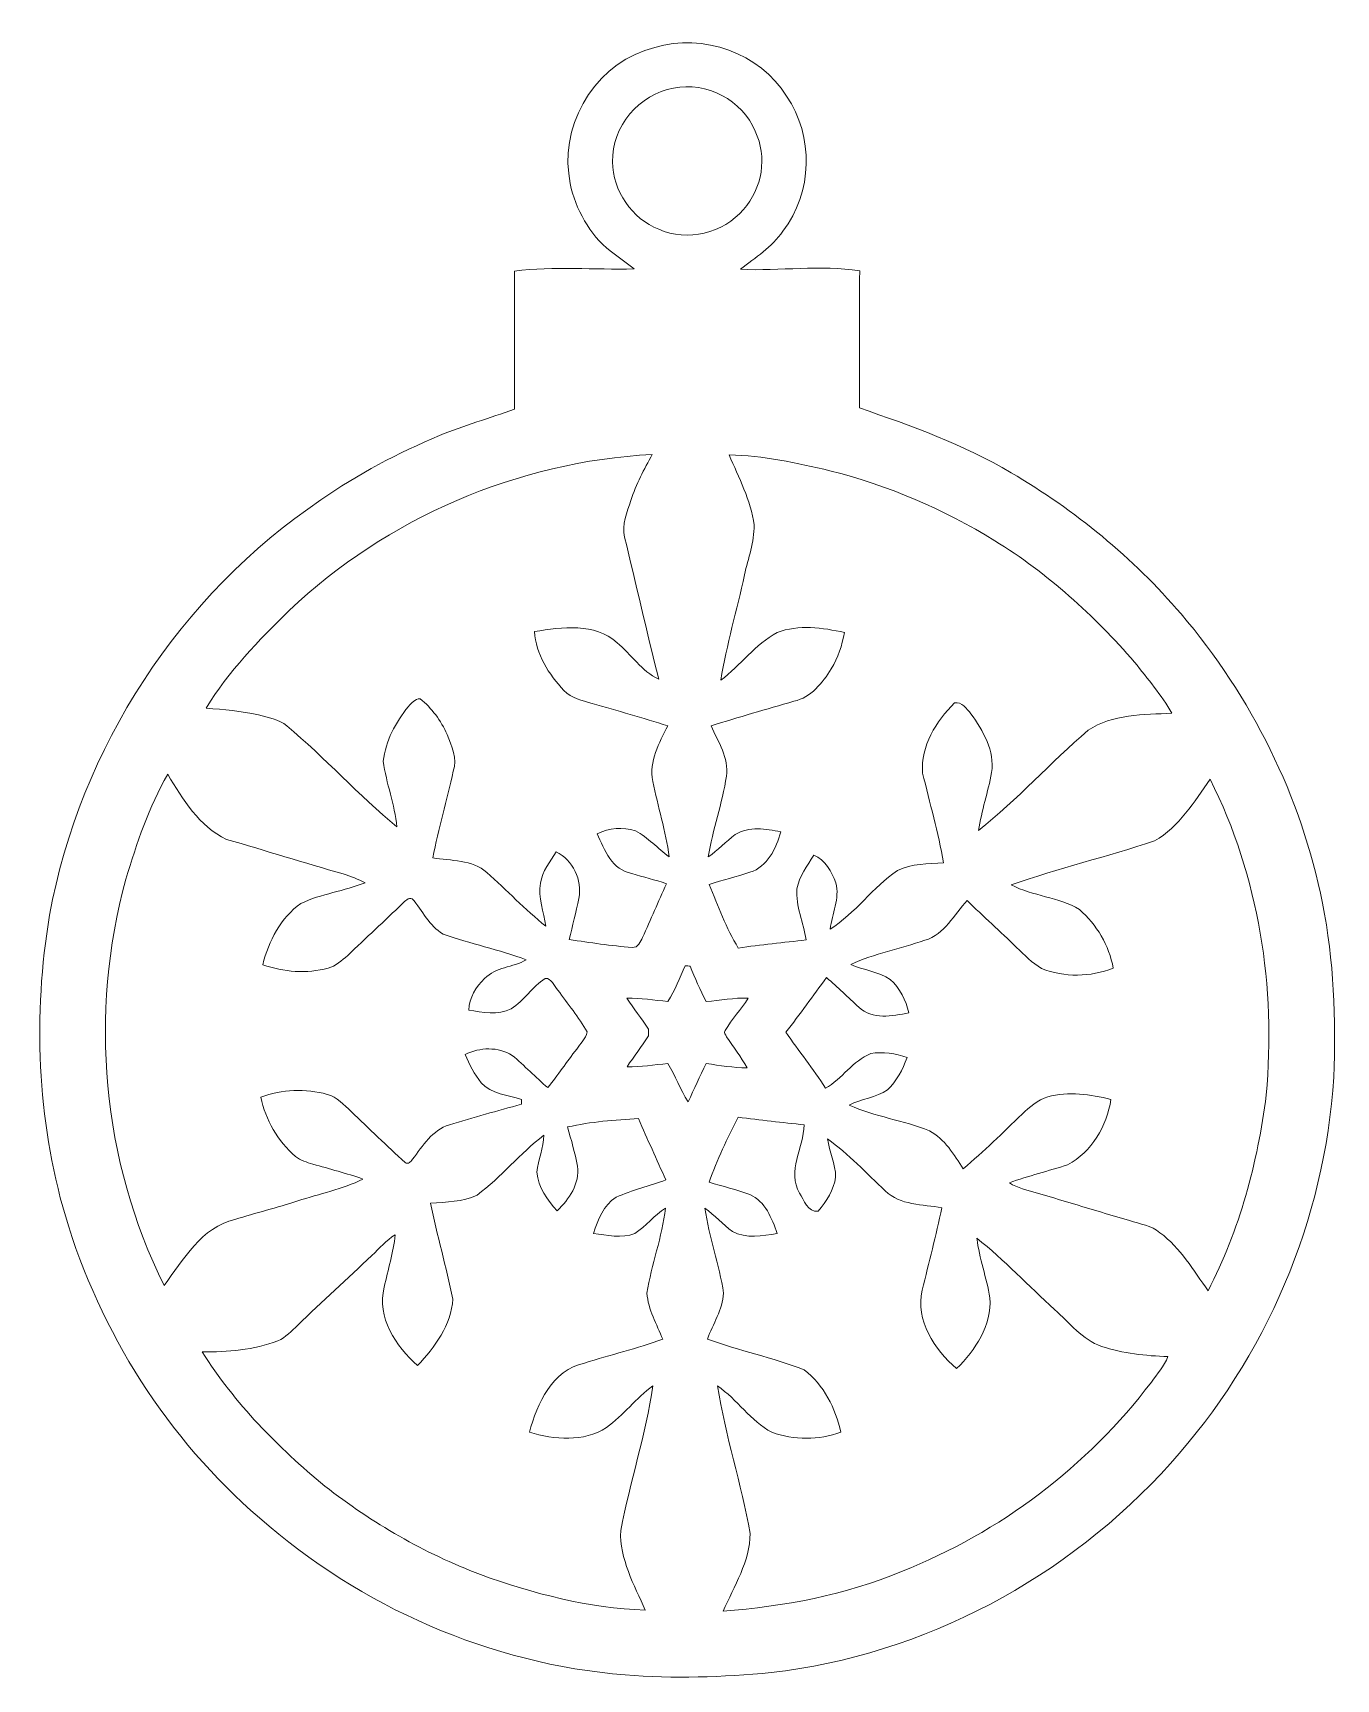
# Model space of a CAD drawing. Header units: centimetres. Extents: x -13 to 12.9, y -16.2 to 16.4.
import ezdxf

# ---------------------------------------------------------------- set-up
doc = ezdxf.new("R2010")
doc.units = ezdxf.units.CM
doc.header["$MEASUREMENT"] = 0
doc.layers.add('Layer 1', color=7, linetype='Continuous')

msp = doc.modelspace()

# ---------------------------------------------------------------- linework, layer by layer
at = {"layer": 'Layer 1', "color": 253, "lineweight": 9}
for points, knots in [([(-0.6419, 16.11572), (0.31095, 16.40499), (1.44619, 16.00635), (1.97254, 15.15157), (1.97254, 15.15157), (2.51229, 14.36488), (2.49465, 13.22717), (1.89669, 12.4754), (1.89669, 12.4754), (1.68926, 12.14943), (1.34847, 11.95576), (1.05708, 11.71658), (1.05708, 11.71658), (1.84377, 11.67601), (2.64141, 11.81571), (3.42246, 11.68271), (3.42246, 11.68271), (3.41646, 10.77783), (3.42104, 9.87296), (3.41752, 8.96808), (3.41752, 8.96808), (4.44763, 8.60931), (5.48374, 8.24066), (6.4253, 7.68009), (6.4253, 7.68009), (7.69248, 6.94032), (8.84465, 5.99664), (9.79821, 4.87974), (9.79821, 4.87974), (11.19274, 3.24144), (12.1851, 1.25601), (12.60279, -0.85854), (12.60279, -0.85854), (12.83139, -1.99272), (12.87302, -3.15689), (12.82645, -4.31047), (12.82645, -4.31047), (12.65394, -7.13163), (11.4799, -9.87519), (9.58725, -11.97104), (9.58725, -11.97104), (7.55736, -14.2387), (4.69775, -15.77116), (1.66703, -16.11794), (1.66703, -16.11794), (0.7036, -16.20614), (-0.2676, -16.24706), (-1.2328, -16.16416), (-1.2328, -16.16416), (-3.90156, -15.9479), (-6.48037, -14.82007), (-8.48344, -13.04948), (-8.48344, -13.04948), (-10.30871, -11.48138), (-11.64892, -9.36472), (-12.33507, -7.06143), (-12.33507, -7.06143), (-12.89881, -5.13209), (-12.97889, -3.07434), (-12.64834, -1.09596), (-12.64834, -1.09596), (-12.04791, 2.22121), (-10.06212, 5.25722), (-7.26848, 7.14175), (-7.26848, 7.14175), (-6.53399, 7.65575), (-5.73671, 8.07415), (-4.91086, 8.42022), (-4.91086, 8.42022), (-4.42403, 8.61778), (-3.91956, 8.7663), (-3.42426, 8.94022), (-3.42426, 8.94022), (-3.42496, 9.85391), (-3.42355, 10.7676), (-3.42602, 11.6813), (-3.42602, 11.6813), (-2.63897, 11.78466), (-1.84452, 11.70282), (-1.05394, 11.72504), (-1.05394, 11.72504), (-1.25785, 11.8912), (-1.48468, 12.02843), (-1.67624, 12.2087), (-1.67624, 12.2087), (-2.04525, 12.58617), (-2.29572, 13.08818), (-2.34828, 13.61523), (-2.34828, 13.61523), (-2.4901, 14.71413), (-1.72775, 15.85995), (-0.6419, 16.11572), (-0.6419, 16.11572), (-0.6419, 16.11572), (-0.6419, 16.11572), (-0.6419, 16.11572)], [0, 0, 0, 0, 0.04, 0.04, 0.04, 0.04, 0.08, 0.08, 0.08, 0.08, 0.12, 0.12, 0.12, 0.12, 0.16, 0.16, 0.16, 0.16, 0.2, 0.2, 0.2, 0.2, 0.24, 0.24, 0.24, 0.24, 0.28, 0.28, 0.28, 0.28, 0.32, 0.32, 0.32, 0.32, 0.36, 0.36, 0.36, 0.36, 0.4, 0.4, 0.4, 0.4, 0.44, 0.44, 0.44, 0.44, 0.48, 0.48, 0.48, 0.48, 0.52, 0.52, 0.52, 0.52, 0.56, 0.56, 0.56, 0.56, 0.6, 0.6, 0.6, 0.6, 0.64, 0.64, 0.64, 0.64, 0.68, 0.68, 0.68, 0.68, 0.72, 0.72, 0.72, 0.72, 0.76, 0.76, 0.76, 0.76, 0.8, 0.8, 0.8, 0.8, 0.84, 0.84, 0.84, 0.84, 0.88, 0.88, 0.88, 0.88, 0.92, 0.92, 0.92, 0.92, 1, 1, 1, 1]), ([(-0.26936, 15.30927), (-0.94952, 15.19849), (-1.50303, 14.54127), (-1.47833, 13.84771), (-1.47833, 13.84771), (-1.47622, 13.27409), (-1.09628, 12.71952), (-0.56252, 12.50927), (-0.56252, 12.50927), (0.00051, 12.26091), (0.72335, 12.42778), (1.11494, 12.90473), (1.11494, 12.90473), (1.48747, 13.31537), (1.59859, 13.95319), (1.34777, 14.45413), (1.34777, 14.45413), (1.10047, 15.07043), (0.38116, 15.44473), (-0.26936, 15.30927), (-0.26936, 15.30927), (-0.26936, 15.30927), (-0.26936, 15.30927), (-0.26936, 15.30927)], [0, 0, 0, 0, 0.14285714, 0.14285714, 0.14285714, 0.14285714, 0.28571429, 0.28571429, 0.28571429, 0.28571429, 0.42857143, 0.42857143, 0.42857143, 0.42857143, 0.57142857, 0.57142857, 0.57142857, 0.57142857, 0.71428571, 0.71428571, 0.71428571, 0.71428571, 1, 1, 1, 1]), ([(-7.89677, 4.94889), (-8.49932, 4.35516), (-9.09939, 3.74027), (-9.53966, 3.0132), (-9.53966, 3.0132), (-9.19394, 2.98004), (-8.84539, 2.95781), (-8.50673, 2.87667), (-8.50673, 2.87667), (-8.3134, 2.82552), (-8.10244, 2.79095), (-7.94158, 2.66218), (-7.94158, 2.66218), (-7.18557, 2.02542), (-6.51812, 1.28776), (-5.75823, 0.65664), (-5.75823, 0.65664), (-5.7981, 1.10008), (-5.97202, 1.51812), (-6.02811, 1.95874), (-6.02811, 1.95874), (-5.98366, 2.36126), (-5.78363, 2.73239), (-5.5314, 3.04283), (-5.5314, 3.04283), (-5.46966, 3.11056), (-5.40016, 3.19735), (-5.29962, 3.19876), (-5.29962, 3.19876), (-5.06361, 3.01461), (-4.88581, 2.76061), (-4.76093, 2.49003), (-4.76093, 2.49003), (-4.68015, 2.25931), (-4.54926, 2.01166), (-4.63958, 1.76154), (-4.63958, 1.76154), (-4.76975, 1.18792), (-4.93132, 0.62066), (-5.04668, 0.04316), (-5.04668, 0.04316), (-4.69143, -0.02281), (-4.25928, 0.01776), (-3.97635, -0.25), (-3.97635, -0.25), (-3.57454, -0.59184), (-3.22106, -0.98907), (-2.80266, -1.31186), (-2.80266, -1.31186), (-2.84006, -1.02787), (-2.96741, -0.74742), (-2.9092, -0.45673), (-2.9092, -0.45673), (-2.87745, -0.22178), (-2.71517, -0.03339), (-2.5984, 0.1631), (-2.5984, 0.1631), (-2.27173, 0.00224), (-2.06994, -0.40416), (-2.15038, -0.76153), (-2.15038, -0.76153), (-2.20435, -1.03563), (-2.27702, -1.30586), (-2.33911, -1.57856), (-2.33911, -1.57856), (-1.92425, -1.63853), (-1.50867, -1.70238), (-1.09028, -1.73413), (-1.09028, -1.73413), (-0.97457, -1.74613), (-0.92377, -1.62054), (-0.88426, -1.53587), (-0.88426, -1.53587), (-0.72727, -1.18098), (-0.56746, -0.8275), (-0.41295, -0.47154), (-0.41295, -0.47154), (-0.63766, -0.39182), (-0.8705, -0.33925), (-1.09769, -0.26728), (-1.09769, -0.26728), (-1.48292, -0.20308), (-1.6452, 0.2012), (-1.78455, 0.52117), (-1.78455, 0.52117), (-1.55242, 0.63935), (-1.27513, 0.65311), (-1.02678, 0.58044), (-1.02678, 0.58044), (-0.7749, 0.4485), (-0.58686, 0.22943), (-0.35932, 0.06256), (-0.35932, 0.06256), (-0.41753, 0.57092), (-0.58545, 1.0581), (-0.67965, 1.5594), (-0.67965, 1.5594), (-0.76255, 1.95663), (-0.55511, 2.32316), (-0.38155, 2.66254), (-0.38155, 2.66254), (-0.88249, 2.81176), (-1.38203, 2.96487), (-1.88544, 3.10457), (-1.88544, 3.10457), (-2.08017, 3.16665), (-2.2996, 3.20228), (-2.44424, 3.36139), (-2.44424, 3.36139), (-2.74304, 3.68065), (-3.00586, 4.08247), (-3.02562, 4.53226), (-3.02562, 4.53226), (-2.48481, 4.61551), (-1.83358, 4.71041), (-1.39155, 4.30895), (-1.39155, 4.30895), (-1.10721, 4.0807), (-0.90472, 3.74345), (-0.56499, 3.58893), (-0.56499, 3.58893), (-0.79853, 4.52591), (-1.01549, 5.46712), (-1.24091, 6.40586), (-1.24091, 6.40586), (-1.30053, 6.6528), (-1.18976, 6.90187), (-1.11709, 7.13293), (-1.11709, 7.13293), (-1.01514, 7.45396), (-0.8518, 7.74888), (-0.6934, 8.04416), (-0.6934, 8.04416), (-3.3597, 7.90411), (-5.95932, 6.7851), (-7.89677, 4.94889), (-7.89677, 4.94889), (-7.89677, 4.94889), (-7.89677, 4.94889), (-7.89677, 4.94889)], [0, 0, 0, 0, 0.02777778, 0.02777778, 0.02777778, 0.02777778, 0.05555556, 0.05555556, 0.05555556, 0.05555556, 0.08333333, 0.08333333, 0.08333333, 0.08333333, 0.11111111, 0.11111111, 0.11111111, 0.11111111, 0.13888889, 0.13888889, 0.13888889, 0.13888889, 0.16666667, 0.16666667, 0.16666667, 0.16666667, 0.19444444, 0.19444444, 0.19444444, 0.19444444, 0.22222222, 0.22222222, 0.22222222, 0.22222222, 0.25, 0.25, 0.25, 0.25, 0.27777778, 0.27777778, 0.27777778, 0.27777778, 0.30555556, 0.30555556, 0.30555556, 0.30555556, 0.33333333, 0.33333333, 0.33333333, 0.33333333, 0.36111111, 0.36111111, 0.36111111, 0.36111111, 0.38888889, 0.38888889, 0.38888889, 0.38888889, 0.41666667, 0.41666667, 0.41666667, 0.41666667, 0.44444444, 0.44444444, 0.44444444, 0.44444444, 0.47222222, 0.47222222, 0.47222222, 0.47222222, 0.5, 0.5, 0.5, 0.5, 0.52777778, 0.52777778, 0.52777778, 0.52777778, 0.55555556, 0.55555556, 0.55555556, 0.55555556, 0.58333333, 0.58333333, 0.58333333, 0.58333333, 0.61111111, 0.61111111, 0.61111111, 0.61111111, 0.63888889, 0.63888889, 0.63888889, 0.63888889, 0.66666667, 0.66666667, 0.66666667, 0.66666667, 0.69444444, 0.69444444, 0.69444444, 0.69444444, 0.72222222, 0.72222222, 0.72222222, 0.72222222, 0.75, 0.75, 0.75, 0.75, 0.77777778, 0.77777778, 0.77777778, 0.77777778, 0.80555556, 0.80555556, 0.80555556, 0.80555556, 0.83333333, 0.83333333, 0.83333333, 0.83333333, 0.86111111, 0.86111111, 0.86111111, 0.86111111, 0.88888889, 0.88888889, 0.88888889, 0.88888889, 0.91666667, 0.91666667, 0.91666667, 0.91666667, 0.94444444, 0.94444444, 0.94444444, 0.94444444, 1, 1, 1, 1]), ([(0.8313, 8.03605), (1.02286, 7.58343), (1.2624, 7.13823), (1.32801, 6.64469), (1.32801, 6.64469), (1.33295, 6.30567), (1.21124, 5.98323), (1.13751, 5.65621), (1.13751, 5.65621), (0.98723, 4.95771), (0.78227, 4.27014), (0.66797, 3.56423), (0.66797, 3.56423), (1.05461, 3.86269), (1.35165, 4.27191), (1.78274, 4.51215), (1.78274, 4.51215), (2.21278, 4.67266), (2.68409, 4.60952), (3.12118, 4.51109), (3.12118, 4.51109), (3.06932, 4.26097), (2.99806, 4.00838), (2.85801, 3.79178), (2.85801, 3.79178), (2.68339, 3.51238), (2.46008, 3.22169), (2.11788, 3.15043), (2.11788, 3.15043), (1.56967, 2.9878), (1.01969, 2.83222), (0.47394, 2.66148), (0.47394, 2.66148), (0.61329, 2.34433), (0.8306, 2.02542), (0.78015, 1.66382), (0.78015, 1.66382), (0.69901, 1.12125), (0.50392, 0.60231), (0.41961, 0.06045), (0.41961, 0.06045), (0.61223, 0.19133), (0.76745, 0.36842), (0.95548, 0.50459), (0.95548, 0.50459), (1.22924, 0.67957), (1.55838, 0.61325), (1.85753, 0.55927), (1.85753, 0.55927), (1.76581, 0.23366), (1.59507, -0.13782), (1.24582, -0.24365), (1.24582, -0.24365), (0.97912, -0.33184), (0.70501, -0.39605), (0.43866, -0.4853), (0.43866, -0.4853), (0.60764, -0.91428), (0.77662, -1.35031), (1.01334, -1.74719), (1.01334, -1.74719), (1.46066, -1.67804), (1.91186, -1.6403), (2.36095, -1.58385), (2.36095, -1.58385), (2.30485, -1.24518), (2.15422, -0.91816), (2.17644, -0.57067), (2.17644, -0.57067), (2.22372, -0.32338), (2.38282, -0.11488), (2.51194, 0.09502), (2.51194, 0.09502), (2.74124, -0.00023), (2.86542, -0.2313), (2.94726, -0.45355), (2.94726, -0.45355), (3.03405, -0.76435), (2.87283, -1.06562), (2.83579, -1.37183), (2.83579, -1.37183), (3.33885, -1.05751), (3.68069, -0.53928), (4.17387, -0.21084), (4.17387, -0.21084), (4.4568, -0.06091), (4.77783, -0.08031), (5.08615, -0.05632), (5.08615, -0.05632), (4.98138, 0.54481), (4.81134, 1.13148), (4.67164, 1.72485), (4.67164, 1.72485), (4.62966, 2.26143), (4.93764, 2.75073), (5.30135, 3.11656), (5.30135, 3.11656), (5.45057, 3.14831), (5.54441, 2.99203), (5.63049, 2.89995), (5.63049, 2.89995), (5.86791, 2.56693), (6.10604, 2.16265), (6.03971, 1.73579), (6.03971, 1.73579), (5.97127, 1.3495), (5.83792, 0.97661), (5.78148, 0.58785), (5.78148, 0.58785), (6.55054, 1.19745), (7.20988, 1.93264), (7.95247, 2.57328), (7.95247, 2.57328), (8.4379, 2.89854), (9.05526, 2.87914), (9.61723, 2.91124), (9.61723, 2.91124), (9.41121, 3.27637), (9.13357, 3.59422), (8.87569, 3.92266), (8.87569, 3.92266), (8.07277, 4.85258), (7.1499, 5.68831), (6.1011, 6.33354), (6.1011, 6.33354), (5.09145, 6.96078), (3.98443, 7.43068), (2.83155, 7.72066), (2.83155, 7.72066), (2.17433, 7.87447), (1.50864, 8.02088), (0.8313, 8.03605), (0.8313, 8.03605), (0.8313, 8.03605), (0.8313, 8.03605), (0.8313, 8.03605)], [0, 0, 0, 0, 0.02857143, 0.02857143, 0.02857143, 0.02857143, 0.05714286, 0.05714286, 0.05714286, 0.05714286, 0.08571429, 0.08571429, 0.08571429, 0.08571429, 0.11428571, 0.11428571, 0.11428571, 0.11428571, 0.14285714, 0.14285714, 0.14285714, 0.14285714, 0.17142857, 0.17142857, 0.17142857, 0.17142857, 0.2, 0.2, 0.2, 0.2, 0.22857143, 0.22857143, 0.22857143, 0.22857143, 0.25714286, 0.25714286, 0.25714286, 0.25714286, 0.28571429, 0.28571429, 0.28571429, 0.28571429, 0.31428571, 0.31428571, 0.31428571, 0.31428571, 0.34285714, 0.34285714, 0.34285714, 0.34285714, 0.37142857, 0.37142857, 0.37142857, 0.37142857, 0.4, 0.4, 0.4, 0.4, 0.42857143, 0.42857143, 0.42857143, 0.42857143, 0.45714286, 0.45714286, 0.45714286, 0.45714286, 0.48571429, 0.48571429, 0.48571429, 0.48571429, 0.51428571, 0.51428571, 0.51428571, 0.51428571, 0.54285714, 0.54285714, 0.54285714, 0.54285714, 0.57142857, 0.57142857, 0.57142857, 0.57142857, 0.6, 0.6, 0.6, 0.6, 0.62857143, 0.62857143, 0.62857143, 0.62857143, 0.65714286, 0.65714286, 0.65714286, 0.65714286, 0.68571429, 0.68571429, 0.68571429, 0.68571429, 0.71428571, 0.71428571, 0.71428571, 0.71428571, 0.74285714, 0.74285714, 0.74285714, 0.74285714, 0.77142857, 0.77142857, 0.77142857, 0.77142857, 0.8, 0.8, 0.8, 0.8, 0.82857143, 0.82857143, 0.82857143, 0.82857143, 0.85714286, 0.85714286, 0.85714286, 0.85714286, 0.88571429, 0.88571429, 0.88571429, 0.88571429, 0.91428571, 0.91428571, 0.91428571, 0.91428571, 0.94285714, 0.94285714, 0.94285714, 0.94285714, 1, 1, 1, 1]), ([(-11.13351, -0.38053), (-11.86729, -3.03765), (-11.60905, -5.97064), (-10.37504, -8.43938), (-10.37504, -8.43938), (-9.99968, -7.93667), (-9.63173, -7.2798), (-8.97063, -7.13022), (-8.97063, -7.13022), (-8.55682, -7.00393), (-8.13807, -6.89386), (-7.72568, -6.76298), (-7.72568, -6.76298), (-7.29388, -6.6187), (-6.83985, -6.53579), (-6.43098, -6.32836), (-6.43098, -6.32836), (-6.75801, -6.21582), (-7.09279, -6.12763), (-7.42511, -6.03238), (-7.42511, -6.03238), (-7.54505, -5.99498), (-7.67064, -5.95971), (-7.76942, -5.87857), (-7.76942, -5.87857), (-8.12396, -5.57871), (-8.35926, -5.15502), (-8.4584, -4.70382), (-8.4584, -4.70382), (-8.03965, -4.54789), (-7.56975, -4.52813), (-7.13971, -4.64878), (-7.13971, -4.64878), (-6.9471, -4.70417), (-6.80986, -4.85692), (-6.6684, -4.98957), (-6.6684, -4.98957), (-6.30716, -5.3233), (-5.96143, -5.67396), (-5.59278, -5.99957), (-5.59278, -5.99957), (-5.53881, -6.0472), (-5.47707, -5.98087), (-5.44638, -5.93713), (-5.44638, -5.93713), (-5.24776, -5.67184), (-5.05409, -5.35469), (-4.71754, -5.25345), (-4.71754, -5.25345), (-4.24129, -5.1141), (-3.76575, -4.97122), (-3.28597, -4.84528), (-3.28597, -4.84528), (-3.28597, -4.82094), (-3.28597, -4.77261), (-3.28597, -4.74827), (-3.28597, -4.74827), (-3.56078, -4.6636), (-3.87934, -4.64243), (-4.08713, -4.41983), (-4.08713, -4.41983), (-4.22224, -4.25015), (-4.32066, -4.05541), (-4.40357, -3.85609), (-4.40357, -3.85609), (-4.11535, -3.71639), (-3.7474, -3.69946), (-3.47223, -3.87514), (-3.47223, -3.87514), (-3.22846, -4.07975), (-3.00692, -4.30941), (-2.76456, -4.51614), (-2.76456, -4.51614), (-2.56454, -4.26884), (-2.39062, -4.00179), (-2.19165, -3.75343), (-2.19165, -3.75343), (-2.12392, -3.64019), (-2.00291, -3.54635), (-1.98422, -3.40912), (-1.98422, -3.40912), (-2.14861, -3.11491), (-2.37227, -2.85703), (-2.56383, -2.5801), (-2.56383, -2.5801), (-2.64991, -2.51166), (-2.68483, -2.3328), (-2.81889, -2.34832), (-2.81889, -2.34832), (-3.06866, -2.5166), (-3.23411, -2.79), (-3.49164, -2.94981), (-3.49164, -2.94981), (-3.75128, -3.09198), (-4.05961, -3.02318), (-4.33407, -2.97662), (-4.33407, -2.97662), (-4.31573, -2.73638), (-4.20037, -2.50954), (-4.01798, -2.35185), (-4.01798, -2.35185), (-3.79855, -2.12184), (-3.45812, -2.13101), (-3.19319, -1.98108), (-3.19319, -1.98108), (-3.73294, -1.77929), (-4.30126, -1.66323), (-4.84313, -1.46849), (-4.84313, -1.46849), (-5.11583, -1.30622), (-5.25517, -1.00353), (-5.45238, -0.76858), (-5.45238, -0.76858), (-5.53422, -0.74177), (-5.59384, -0.81409), (-5.64781, -0.86207), (-5.64781, -0.86207), (-6.00624, -1.20991), (-6.37277, -1.54963), (-6.73472, -1.89394), (-6.73472, -1.89394), (-6.85255, -1.99131), (-6.96897, -2.10667), (-7.12137, -2.14583), (-7.12137, -2.14583), (-7.54611, -2.26224), (-8.00543, -2.22132), (-8.41818, -2.07739), (-8.41818, -2.07739), (-8.30317, -1.60643), (-8.06399, -1.14923), (-7.66394, -0.86066), (-7.66394, -0.86066), (-7.25648, -0.67333), (-6.80387, -0.61477), (-6.38653, -0.45214), (-6.38653, -0.45214), (-6.52447, -0.37735), (-6.6751, -0.32832), (-6.82256, -0.27681), (-6.82256, -0.27681), (-7.59621, -0.05597), (-8.36456, 0.18427), (-9.13714, 0.40899), (-9.13714, 0.40899), (-9.67901, 0.66546), (-10.00744, 1.20204), (-10.30448, 1.69945), (-10.30448, 1.69945), (-10.68125, 1.05246), (-10.91937, 0.3335), (-11.13351, -0.38053), (-11.13351, -0.38053), (-11.13351, -0.38053), (-11.13351, -0.38053), (-11.13351, -0.38053)], [0, 0, 0, 0, 0.025, 0.025, 0.025, 0.025, 0.05, 0.05, 0.05, 0.05, 0.075, 0.075, 0.075, 0.075, 0.1, 0.1, 0.1, 0.1, 0.125, 0.125, 0.125, 0.125, 0.15, 0.15, 0.15, 0.15, 0.175, 0.175, 0.175, 0.175, 0.2, 0.2, 0.2, 0.2, 0.225, 0.225, 0.225, 0.225, 0.25, 0.25, 0.25, 0.25, 0.275, 0.275, 0.275, 0.275, 0.3, 0.3, 0.3, 0.3, 0.325, 0.325, 0.325, 0.325, 0.35, 0.35, 0.35, 0.35, 0.375, 0.375, 0.375, 0.375, 0.4, 0.4, 0.4, 0.4, 0.425, 0.425, 0.425, 0.425, 0.45, 0.45, 0.45, 0.45, 0.475, 0.475, 0.475, 0.475, 0.5, 0.5, 0.5, 0.5, 0.525, 0.525, 0.525, 0.525, 0.55, 0.55, 0.55, 0.55, 0.575, 0.575, 0.575, 0.575, 0.6, 0.6, 0.6, 0.6, 0.625, 0.625, 0.625, 0.625, 0.65, 0.65, 0.65, 0.65, 0.675, 0.675, 0.675, 0.675, 0.7, 0.7, 0.7, 0.7, 0.725, 0.725, 0.725, 0.725, 0.75, 0.75, 0.75, 0.75, 0.775, 0.775, 0.775, 0.775, 0.8, 0.8, 0.8, 0.8, 0.825, 0.825, 0.825, 0.825, 0.85, 0.85, 0.85, 0.85, 0.875, 0.875, 0.875, 0.875, 0.9, 0.9, 0.9, 0.9, 0.925, 0.925, 0.925, 0.925, 0.95, 0.95, 0.95, 0.95, 1, 1, 1, 1]), ([(9.27186, 0.37971), (8.33206, 0.06538), (7.36439, -0.16568), (6.42918, -0.49447), (6.42918, -0.49447), (6.8571, -0.71884), (7.36651, -0.73154), (7.78173, -0.98272), (7.78173, -0.98272), (8.12498, -1.28117), (8.37087, -1.69462), (8.45165, -2.14442), (8.45165, -2.14442), (8.00257, -2.32504), (7.48152, -2.33139), (7.03137, -2.15218), (7.03137, -2.15218), (6.84299, -2.04352), (6.69024, -1.88442), (6.5336, -1.7359), (6.5336, -1.7359), (6.21399, -1.41699), (5.87285, -1.12101), (5.55359, -0.80174), (5.55359, -0.80174), (5.29324, -1.08291), (5.10979, -1.47449), (4.7168, -1.59373), (4.7168, -1.59373), (4.22714, -1.75601), (3.71667, -1.86149), (3.2436, -2.07104), (3.2436, -2.07104), (3.50042, -2.18534), (3.79358, -2.21109), (4.02923, -2.37055), (4.02923, -2.37055), (4.21726, -2.54623), (4.34109, -2.78188), (4.39612, -3.032), (4.39612, -3.032), (4.07262, -3.09691), (3.66799, -3.17347), (3.4087, -2.92194), (3.4087, -2.92194), (3.19527, -2.72403), (2.98501, -2.52295), (2.76488, -2.3328), (2.76488, -2.3328), (2.49606, -2.69298), (2.23677, -3.06058), (1.95913, -3.41406), (1.95913, -3.41406), (2.21031, -3.79224), (2.50488, -4.14008), (2.7423, -4.52743), (2.7423, -4.52743), (3.07567, -4.34187), (3.28275, -3.98662), (3.64153, -3.83951), (3.64153, -3.83951), (3.88283, -3.79965), (4.13577, -3.82893), (4.36261, -3.92065), (4.36261, -3.92065), (4.27053, -4.15207), (4.16364, -4.38843), (3.97385, -4.55636), (3.97385, -4.55636), (3.74489, -4.71617), (3.45809, -4.73663), (3.21361, -4.86151), (3.21361, -4.86151), (3.72232, -5.09293), (4.28852, -5.16278), (4.80605, -5.37092), (4.80605, -5.37092), (5.11191, -5.53143), (5.29394, -5.84682), (5.47809, -6.12692), (5.47809, -6.12692), (5.88202, -5.78155), (6.26302, -5.41149), (6.64402, -5.04178), (6.64402, -5.04178), (6.79748, -4.90702), (6.95094, -4.75497), (7.15308, -4.70029), (7.15308, -4.70029), (7.56442, -4.58775), (7.99939, -4.64737), (8.40685, -4.75003), (8.40685, -4.75003), (8.31972, -5.2725), (8.03009, -5.79708), (7.54749, -6.04473), (7.54749, -6.04473), (7.16437, -6.17067), (6.77067, -6.26415), (6.39214, -6.40385), (6.39214, -6.40385), (6.55265, -6.50898), (6.7428, -6.54638), (6.92413, -6.60353), (6.92413, -6.60353), (7.54431, -6.7785), (8.15709, -6.97747), (8.77797, -7.15033), (8.77797, -7.15033), (8.98012, -7.2223), (9.21048, -7.24805), (9.37981, -7.39304), (9.37981, -7.39304), (9.7848, -7.69608), (10.0455, -8.13882), (10.33372, -8.54557), (10.33372, -8.54557), (10.95532, -7.33766), (11.32185, -6.00874), (11.48554, -4.66325), (11.48554, -4.66325), (11.68698, -2.52965), (11.34373, -0.3195), (10.37394, 1.60067), (10.37394, 1.60067), (10.05679, 1.15476), (9.76293, 0.65488), (9.27186, 0.37971), (9.27186, 0.37971), (9.27186, 0.37971), (9.27186, 0.37971), (9.27186, 0.37971)], [0, 0, 0, 0, 0.02941176, 0.02941176, 0.02941176, 0.02941176, 0.05882353, 0.05882353, 0.05882353, 0.05882353, 0.08823529, 0.08823529, 0.08823529, 0.08823529, 0.11764706, 0.11764706, 0.11764706, 0.11764706, 0.14705882, 0.14705882, 0.14705882, 0.14705882, 0.17647059, 0.17647059, 0.17647059, 0.17647059, 0.20588235, 0.20588235, 0.20588235, 0.20588235, 0.23529412, 0.23529412, 0.23529412, 0.23529412, 0.26470588, 0.26470588, 0.26470588, 0.26470588, 0.29411765, 0.29411765, 0.29411765, 0.29411765, 0.32352941, 0.32352941, 0.32352941, 0.32352941, 0.35294118, 0.35294118, 0.35294118, 0.35294118, 0.38235294, 0.38235294, 0.38235294, 0.38235294, 0.41176471, 0.41176471, 0.41176471, 0.41176471, 0.44117647, 0.44117647, 0.44117647, 0.44117647, 0.47058824, 0.47058824, 0.47058824, 0.47058824, 0.5, 0.5, 0.5, 0.5, 0.52941176, 0.52941176, 0.52941176, 0.52941176, 0.55882353, 0.55882353, 0.55882353, 0.55882353, 0.58823529, 0.58823529, 0.58823529, 0.58823529, 0.61764706, 0.61764706, 0.61764706, 0.61764706, 0.64705882, 0.64705882, 0.64705882, 0.64705882, 0.67647059, 0.67647059, 0.67647059, 0.67647059, 0.70588235, 0.70588235, 0.70588235, 0.70588235, 0.73529412, 0.73529412, 0.73529412, 0.73529412, 0.76470588, 0.76470588, 0.76470588, 0.76470588, 0.79411765, 0.79411765, 0.79411765, 0.79411765, 0.82352941, 0.82352941, 0.82352941, 0.82352941, 0.85294118, 0.85294118, 0.85294118, 0.85294118, 0.88235294, 0.88235294, 0.88235294, 0.88235294, 0.91176471, 0.91176471, 0.91176471, 0.91176471, 0.94117647, 0.94117647, 0.94117647, 0.94117647, 1, 1, 1, 1]), ([(-0.03688, -2.0982), (-0.1466, -2.33633), (-0.2355, -2.58645), (-0.38225, -2.80517), (-0.38225, -2.80517), (-0.65319, -2.778), (-0.92306, -2.74343), (-1.19541, -2.73849), (-1.19541, -2.73849), (-1.06805, -2.95404), (-0.90048, -3.14207), (-0.76784, -3.3548), (-0.76784, -3.3548), (-0.76784, -3.3548), (-0.76925, -3.48885), (-0.76925, -3.48885), (-0.76925, -3.48885), (-0.90084, -3.70017), (-1.05641, -3.89525), (-1.19294, -4.10374), (-1.19294, -4.10374), (-0.92271, -4.09633), (-0.65354, -4.07023), (-0.38543, -4.03566), (-0.38543, -4.03566), (-0.23444, -4.28084), (-0.13531, -4.55283), (0.01709, -4.7973), (0.01709, -4.7973), (0.14162, -4.54613), (0.24851, -4.28648), (0.3801, -4.03883), (0.3801, -4.03883), (0.64892, -4.07482), (0.91773, -4.12032), (1.18937, -4.12244), (1.18937, -4.12244), (1.06802, -3.90654), (0.91421, -3.71181), (0.77839, -3.50578), (0.77839, -3.50578), (0.76286, -3.46874), (0.72653, -3.42323), (0.75334, -3.38408), (0.75334, -3.38408), (0.88704, -3.15759), (1.06731, -2.96357), (1.21054, -2.74343), (1.21054, -2.74343), (0.93184, -2.7272), (0.65421, -2.78682), (0.37728, -2.80623), (0.37728, -2.80623), (0.25663, -2.57904), (0.15256, -2.34338), (0.05801, -2.10455), (0.05801, -2.10455), (0.03438, -2.10314), (-0.01325, -2.09997), (-0.03688, -2.0982), (-0.03688, -2.0982), (-0.03688, -2.0982), (-0.03688, -2.0982), (-0.03688, -2.0982)], [0, 0, 0, 0, 0.05882353, 0.05882353, 0.05882353, 0.05882353, 0.11764706, 0.11764706, 0.11764706, 0.11764706, 0.17647059, 0.17647059, 0.17647059, 0.17647059, 0.23529412, 0.23529412, 0.23529412, 0.23529412, 0.29411765, 0.29411765, 0.29411765, 0.29411765, 0.35294118, 0.35294118, 0.35294118, 0.35294118, 0.41176471, 0.41176471, 0.41176471, 0.41176471, 0.47058824, 0.47058824, 0.47058824, 0.47058824, 0.52941176, 0.52941176, 0.52941176, 0.52941176, 0.58823529, 0.58823529, 0.58823529, 0.58823529, 0.64705882, 0.64705882, 0.64705882, 0.64705882, 0.70588235, 0.70588235, 0.70588235, 0.70588235, 0.76470588, 0.76470588, 0.76470588, 0.76470588, 0.82352941, 0.82352941, 0.82352941, 0.82352941, 0.88235294, 0.88235294, 0.88235294, 0.88235294, 1, 1, 1, 1]), ([(-2.37086, -5.29543), (-2.30207, -5.55331), (-2.22128, -5.80942), (-2.1786, -6.0733), (-2.1786, -6.0733), (-2.12074, -6.42114), (-2.34793, -6.72629), (-2.57653, -6.95948), (-2.57653, -6.95948), (-2.77091, -6.74428), (-2.95965, -6.49417), (-2.9794, -6.19466), (-2.9794, -6.19466), (-2.95189, -5.94595), (-2.8524, -5.71065), (-2.84253, -5.45982), (-2.84253, -5.45982), (-3.31736, -5.81577), (-3.68566, -6.29767), (-4.16721, -6.64551), (-4.16721, -6.64551), (-4.45049, -6.79015), (-4.7828, -6.77992), (-5.09078, -6.80884), (-5.09078, -6.80884), (-4.9599, -7.44596), (-4.78069, -8.07249), (-4.64628, -8.7082), (-4.64628, -8.7082), (-4.68261, -9.22713), (-5.00646, -9.66211), (-5.35042, -10.02794), (-5.35042, -10.02794), (-5.77658, -9.64694), (-6.16605, -9.0698), (-6.00941, -8.47325), (-6.00941, -8.47325), (-5.93568, -8.12717), (-5.82738, -7.7878), (-5.79245, -7.43432), (-5.79245, -7.43432), (-5.96637, -7.54615), (-6.1036, -7.70243), (-6.25389, -7.84213), (-6.25389, -7.84213), (-6.74213, -8.30638), (-7.24131, -8.75935), (-7.72638, -9.22713), (-7.72638, -9.22713), (-7.84915, -9.34038), (-7.96204, -9.47302), (-8.12008, -9.53793), (-8.12008, -9.53793), (-8.59915, -9.7175), (-9.1135, -9.76265), (-9.6215, -9.7556), (-9.6215, -9.7556), (-8.97627, -10.78112), (-8.11655, -11.65283), (-7.18593, -12.42154), (-7.18593, -12.42154), (-6.2486, -13.14791), (-5.21531, -13.75645), (-4.1023, -14.17132), (-4.1023, -14.17132), (-3.05278, -14.55584), (-1.95176, -14.83736), (-0.83099, -14.8811), (-0.83099, -14.8811), (-1.04936, -14.37769), (-1.34428, -13.8651), (-1.31853, -13.29854), (-1.31853, -13.29854), (-1.12661, -12.33758), (-0.82675, -11.39742), (-0.67894, -10.42799), (-0.67894, -10.42799), (-1.01196, -10.67564), (-1.26631, -11.01431), (-1.60075, -11.26019), (-1.60075, -11.26019), (-2.05724, -11.54841), (-2.63474, -11.50008), (-3.12969, -11.35015), (-3.12969, -11.35015), (-2.97588, -10.78253), (-2.67778, -10.11472), (-2.03925, -9.98031), (-2.03925, -9.98031), (-1.52384, -9.81275), (-0.99397, -9.6921), (-0.48421, -9.50689), (-0.48421, -9.50689), (-0.60203, -9.2102), (-0.77736, -8.91845), (-0.79747, -8.5946), (-0.79747, -8.5946), (-0.7061, -8.02522), (-0.49867, -7.47912), (-0.42917, -6.9055), (-0.42917, -6.9055), (-0.65671, -7.04379), (-0.81617, -7.2671), (-1.03983, -7.40856), (-1.03983, -7.40856), (-1.29948, -7.51122), (-1.59158, -7.44384), (-1.85969, -7.4061), (-1.85969, -7.4061), (-1.77326, -7.13728), (-1.6579, -6.84835), (-1.41131, -6.69031), (-1.41131, -6.69031), (-1.0931, -6.54638), (-0.74879, -6.47194), (-0.42353, -6.34494), (-0.42353, -6.34494), (-0.60662, -5.94171), (-0.78865, -5.53778), (-0.96257, -5.13068), (-0.96257, -5.13068), (-1.43459, -5.15573), (-1.90872, -5.19136), (-2.37086, -5.29543)], [0, 0, 0, 0, 0.03125, 0.03125, 0.03125, 0.03125, 0.0625, 0.0625, 0.0625, 0.0625, 0.09375, 0.09375, 0.09375, 0.09375, 0.125, 0.125, 0.125, 0.125, 0.15625, 0.15625, 0.15625, 0.15625, 0.1875, 0.1875, 0.1875, 0.1875, 0.21875, 0.21875, 0.21875, 0.21875, 0.25, 0.25, 0.25, 0.25, 0.28125, 0.28125, 0.28125, 0.28125, 0.3125, 0.3125, 0.3125, 0.3125, 0.34375, 0.34375, 0.34375, 0.34375, 0.375, 0.375, 0.375, 0.375, 0.40625, 0.40625, 0.40625, 0.40625, 0.4375, 0.4375, 0.4375, 0.4375, 0.46875, 0.46875, 0.46875, 0.46875, 0.5, 0.5, 0.5, 0.5, 0.53125, 0.53125, 0.53125, 0.53125, 0.5625, 0.5625, 0.5625, 0.5625, 0.59375, 0.59375, 0.59375, 0.59375, 0.625, 0.625, 0.625, 0.625, 0.65625, 0.65625, 0.65625, 0.65625, 0.6875, 0.6875, 0.6875, 0.6875, 0.71875, 0.71875, 0.71875, 0.71875, 0.75, 0.75, 0.75, 0.75, 0.78125, 0.78125, 0.78125, 0.78125, 0.8125, 0.8125, 0.8125, 0.8125, 0.84375, 0.84375, 0.84375, 0.84375, 0.875, 0.875, 0.875, 0.875, 0.90625, 0.90625, 0.90625, 0.90625, 0.9375, 0.9375, 0.9375, 0.9375, 1, 1, 1, 1]), ([(1.01192, -5.10281), (0.79003, -5.51768), (0.59741, -5.94983), (0.43407, -6.3908), (0.43407, -6.3908), (0.70289, -6.47653), (0.98335, -6.53085), (1.24511, -6.6381), (1.24511, -6.6381), (1.55203, -6.77286), (1.68044, -7.11047), (1.78592, -7.40645), (1.78592, -7.40645), (1.49629, -7.45901), (1.16644, -7.51863), (0.89833, -7.36835), (0.89833, -7.36835), (0.70395, -7.22935), (0.54837, -7.04203), (0.34976, -6.90797), (0.34976, -6.90797), (0.43584, -7.47806), (0.6348, -8.02487), (0.72194, -8.5946), (0.72194, -8.5946), (0.70324, -8.91951), (0.50992, -9.20315), (0.40127, -9.50406), (0.40127, -9.50406), (1.03133, -9.7369), (1.69667, -9.86355), (2.31932, -10.11402), (2.31932, -10.11402), (2.71443, -10.40577), (2.93844, -10.88096), (3.05098, -11.34909), (3.05098, -11.34909), (2.61071, -11.50961), (2.12, -11.51278), (1.67938, -11.35262), (1.67938, -11.35262), (1.26028, -11.1219), (0.99252, -10.70245), (0.60235, -10.43363), (0.60235, -10.43363), (0.75546, -11.42), (1.08036, -12.37285), (1.24652, -13.35746), (1.24652, -13.35746), (1.25005, -13.91555), (0.92867, -14.40415), (0.71489, -14.89874), (0.71489, -14.89874), (1.92386, -14.8102), (3.13071, -14.57701), (4.2543, -14.11275), (4.2543, -14.11275), (6.20517, -13.33982), (7.9426, -12.03136), (9.20872, -10.35602), (9.20872, -10.35602), (9.32866, -10.1948), (9.46307, -10.04064), (9.53856, -9.8519), (9.53856, -9.8519), (9.093, -9.83462), (8.64462, -9.78699), (8.21953, -9.64765), (8.21953, -9.64765), (7.8357, -9.51394), (7.58417, -9.17775), (7.28855, -8.91916), (7.28855, -8.91916), (6.77349, -8.44855), (6.29195, -7.93879), (5.74691, -7.50276), (5.74691, -7.50276), (5.79559, -7.90386), (5.93988, -8.28592), (6.00585, -8.68386), (6.00585, -8.68386), (6.04465, -9.23031), (5.71904, -9.72138), (5.34545, -10.08862), (5.34545, -10.08862), (4.90906, -9.71291), (4.51642, -9.12977), (4.66423, -8.5311), (4.66423, -8.5311), (4.79476, -7.98677), (4.93728, -7.44525), (5.05229, -6.89774), (5.05229, -6.89774), (4.67623, -6.82895), (4.22044, -6.85223), (3.93116, -6.5619), (3.93116, -6.5619), (3.55404, -6.213), (3.20056, -5.83518), (2.78534, -5.53002), (2.78534, -5.53002), (2.82485, -5.78685), (2.94162, -6.03026), (2.94585, -6.29167), (2.94585, -6.29167), (2.90987, -6.54496), (2.76276, -6.77427), (2.59942, -6.96477), (2.59942, -6.96477), (2.39129, -7.00111), (2.31473, -6.73652), (2.22583, -6.60776), (2.22583, -6.60776), (1.98101, -6.17913), (2.30556, -5.70324), (2.32391, -5.25486), (2.32391, -5.25486), (1.88646, -5.20441), (1.44831, -5.16137), (1.01192, -5.10281), (1.01192, -5.10281), (1.01192, -5.10281), (1.01192, -5.10281), (1.01192, -5.10281)], [0, 0, 0, 0, 0.03125, 0.03125, 0.03125, 0.03125, 0.0625, 0.0625, 0.0625, 0.0625, 0.09375, 0.09375, 0.09375, 0.09375, 0.125, 0.125, 0.125, 0.125, 0.15625, 0.15625, 0.15625, 0.15625, 0.1875, 0.1875, 0.1875, 0.1875, 0.21875, 0.21875, 0.21875, 0.21875, 0.25, 0.25, 0.25, 0.25, 0.28125, 0.28125, 0.28125, 0.28125, 0.3125, 0.3125, 0.3125, 0.3125, 0.34375, 0.34375, 0.34375, 0.34375, 0.375, 0.375, 0.375, 0.375, 0.40625, 0.40625, 0.40625, 0.40625, 0.4375, 0.4375, 0.4375, 0.4375, 0.46875, 0.46875, 0.46875, 0.46875, 0.5, 0.5, 0.5, 0.5, 0.53125, 0.53125, 0.53125, 0.53125, 0.5625, 0.5625, 0.5625, 0.5625, 0.59375, 0.59375, 0.59375, 0.59375, 0.625, 0.625, 0.625, 0.625, 0.65625, 0.65625, 0.65625, 0.65625, 0.6875, 0.6875, 0.6875, 0.6875, 0.71875, 0.71875, 0.71875, 0.71875, 0.75, 0.75, 0.75, 0.75, 0.78125, 0.78125, 0.78125, 0.78125, 0.8125, 0.8125, 0.8125, 0.8125, 0.84375, 0.84375, 0.84375, 0.84375, 0.875, 0.875, 0.875, 0.875, 0.90625, 0.90625, 0.90625, 0.90625, 0.9375, 0.9375, 0.9375, 0.9375, 1, 1, 1, 1])]:
    msp.add_open_spline(points, degree=3, knots=knots, dxfattribs=at)

doc.saveas('drawing.dxf')
